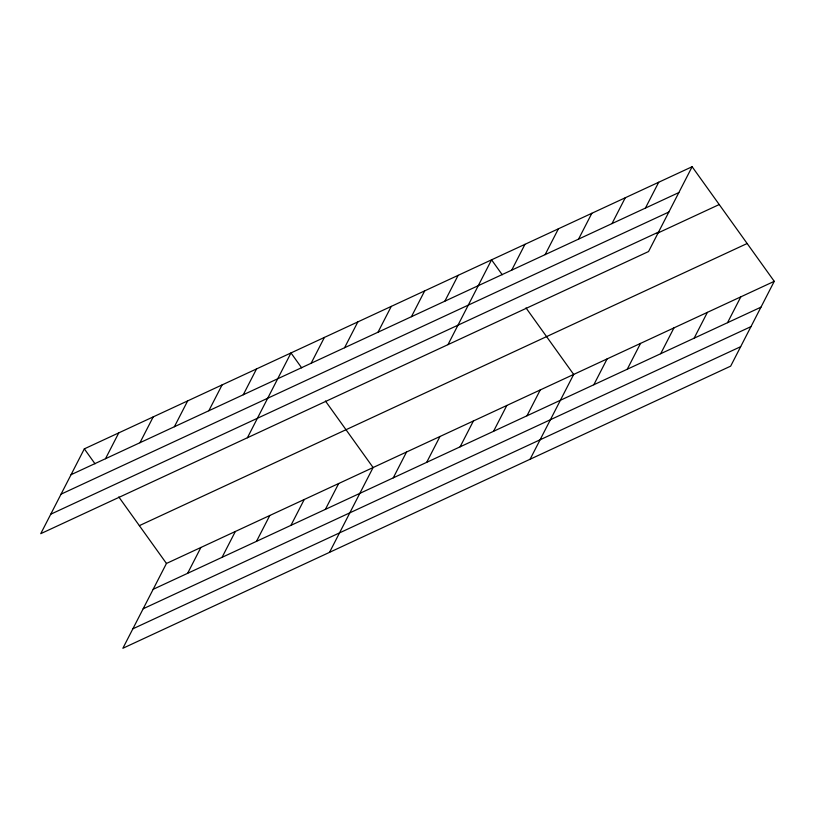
<?xml version="1.0" encoding="UTF-8"?>
<svg xmlns="http://www.w3.org/2000/svg" width="815" height="815" viewBox="0 0 815 815"><rect width="100%" height="100%" fill="white"/><g stroke="black" fill="none" stroke-linecap="round" stroke-linejoin="round"><path stroke-width="1.22" d="M692.129 166.729L84.332 448.861L40.75 533.672L648.546 251.54L692.129 166.729L774.25 281.328L730.668 366.139L122.871 648.271L166.454 563.46L774.25 281.328M105.502 458.713L118.776 432.877M139.946 442.728L153.22 416.883M174.379 426.734L187.664 400.899M208.823 410.75L222.098 384.914M243.267 394.766L256.542 368.92M247.403 437.747L290.986 352.936L301.682 367.86M187.623 573.312L200.898 547.476M311.136 363.256L324.411 337.42M222.067 557.328L235.341 531.492M344.562 347.74L357.846 321.905M256.501 541.333L269.785 515.498M377.997 332.225L391.271 306.389M290.945 525.349L304.229 499.514M411.422 316.709L424.697 290.863M325.389 509.365L338.663 483.529M444.847 301.183L458.132 275.348M329.525 552.346L373.107 467.535L325.43 401.011M447.975 344.643L491.557 259.832L502.254 274.757M393.258 477.855L406.532 452.019M511.708 270.152L524.982 244.317M426.683 462.339L439.968 436.504M545.133 254.637L558.418 228.801M460.118 446.824L473.393 420.988M578.568 239.121L591.843 213.275M493.544 431.308L506.818 405.463M611.994 223.595L625.268 197.76M526.969 415.782L540.253 389.947M645.419 208.08L658.703 182.244M530.096 459.242L573.678 374.431L526.001 307.907M593.829 384.751L607.104 358.916M627.255 369.236L640.539 343.4M660.69 353.72L673.964 327.875M694.115 338.205L707.389 312.359M727.54 322.679L740.825 296.843M71.058 474.697L678.854 192.564M61.054 494.165L668.85 212.022M50.754 514.214L658.54 232.071M656.982 233.436L719.227 204.545M139.355 525.644L747.151 243.512M153.179 589.306L760.976 307.163M143.175 608.764L750.972 326.621M132.876 628.813L740.662 346.681M84.332 448.861L95.029 463.796M118.786 496.936L166.454 563.46"/></g></svg>
